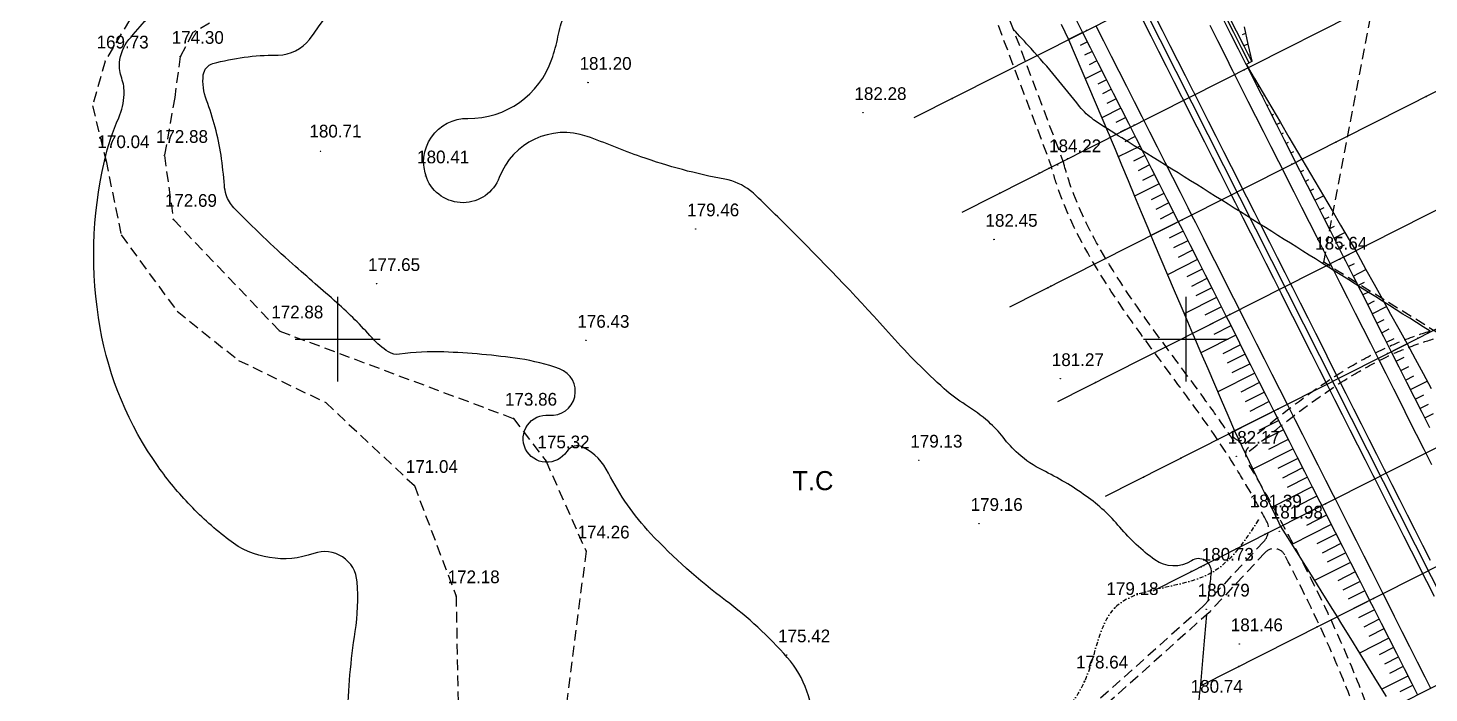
# Model space of a CAD drawing. Extents: x -83928 to -81707, y 15464 to 18601.
# Drawn here: x -82873 to -82542.7, y 16116.6 to 16273.4 of the extents above; entities that cross this region are included whole.
import ezdxf

# ---------------------------------------------------------------- set-up
doc = ezdxf.new("R2010")
doc.units = 0
doc.header["$MEASUREMENT"] = 0
for name, pattern in [('ACAD_ISO03W100', [30, 12, -18]), ('INTERROMPU', [0.75, 0.5, -0.25]), ('TIRETPTx2', [2, 1, -0.5, 0, -0.5])]:
    doc.linetypes.add(name, pattern=pattern)
doc.layers.add('ACCE', color=4, linetype='INTERROMPU', lineweight=25)
for name, color, linetype in [('ALT', 7, 'Continuous'), ('ASSIETTE', 3, 'Continuous'), ('AXE_EN_PLAN', 1, 'Continuous'), ('Carroyage 1', 7, 'Continuous'), ('CHAUSSEE_EXT', 5, 'Continuous'), ('CHAUSSEE_INT', 5, 'Continuous'), ('CNiv_1', 1, 'Continuous'), ('CONST', 7, 'Continuous'), ('ECOULEMENT', 160, 'ACAD_ISO03W100'), ('FONDS_DE_FOSSE', 4, 'Continuous'), ('FOSSES', 3, 'Continuous'), ('LIMITE', 40, 'INTERROMPU'), ('PLATE-FORME', 6, 'Continuous'), ('POINTS', 3, 'Continuous'), ('POINTS_PROFILS', 1, 'Continuous'), ('PROFILS', 7, 'Continuous'), ('Talus', 5, 'Continuous')]:
    doc.layers.add(name, color=color, linetype=linetype)

msp = doc.modelspace()

# ---------------------------------------------------------------- linework, layer by layer
at = {"layer": 'ACCE', "linetype": 'INTERROMPU', "ltscale": 5, "extrusion": (0.000932032, -0.005533, 0.999984)}
for p, q in [((-82581.61, 16152.31, 185.7), (-82595.92, 16137.04, 185.63)), ((-82581.3, 16149.72, 185.68), (-82594.52, 16135.61, 185.62)), ((-82595.92, 16137.04, 185.63), (-82644.99, 16093.09, 185.43)), ((-82594.52, 16135.61, 185.62), (-82643.85, 16091.43, 185.42))]:
    msp.add_line(p, q, dxfattribs=at)
at = {"layer": 'ACCE', "linetype": 'INTERROMPU', "ltscale": 5, "extrusion": (0.000932032, -0.005533, 0.999984), "elevation": 22.18}
for points in [[(-82806.83, 16513.1), (-82782.95, 16488.83), (-82733.57, 16440.63), (-82695.79, 16411.37), (-82693, 16405.13), (-82687.37, 16397.64), (-82684.01, 16387.69), (-82628.98, 16241.97)], [(-82808.97, 16511), (-82785.07, 16486.71), (-82735.54, 16438.36), (-82698.23, 16409.46), (-82695.6, 16403.6), (-82690.06, 16396.22), (-82686.83, 16386.68), (-82631.79, 16240.91)]]:
    msp.add_lwpolyline(points, dxfattribs=at)
at = {"layer": 'ACCE', "linetype": 'INTERROMPU', "ltscale": 5, "extrusion": (0.000932032, -0.005533, 0.999984)}
for centre, radius, start, end in [((-82587.12, 16177.67, -162.28), 2.17, 210.6363, 296.8504), ((-82583.77, 16172.33, -162.28), 2.13, 131.3062, 222.1388), ((-82584.79, 16155.52, 19.36), 4.17, 316.749, 28.2659), ((-82579.34, 16148.13, 19.36), 2.86, 26.6488, 137.107)]:
    msp.add_arc(centre, radius, start, end, dxfattribs=at)
at = {"layer": 'ACCE', "linetype": 'INTERROMPU', "ltscale": 5}
for points, knots in [([(-82586, 16175.38, 185.98), (-82581.2, 16179.31, 186.01), (-82576.37, 16183.2, 186.05), (-82568.02, 16189.23, 186.09), (-82564.59, 16191.53, 186.11), (-82558.41, 16195.19, 186.13), (-82555.72, 16196.63, 186.14), (-82550.37, 16199.12, 186.16), (-82547.72, 16200.19, 186.16), (-82542.84, 16201.83, 186.16), (-82540.62, 16202.45, 186.17), (-82533.8, 16203.96, 186.16), (-82529.08, 16204.48, 186.15), (-82522.71, 16204.17, 186.13), (-82521.07, 16204, 186.12), (-82518.33, 16203.55, 186.11), (-82517.21, 16203.32, 186.1), (-82514.97, 16202.76, 186.09), (-82513.87, 16202.42, 186.08), (-82510.58, 16201.3, 186.06), (-82508.44, 16200.39, 186.04), (-82504.26, 16198.5, 186), (-82502.22, 16197.52, 185.99), (-82498.8, 16195.99, 185.96), (-82497.39, 16195.39, 185.94), (-82494.72, 16194.41, 185.92), (-82493.47, 16194.01, 185.92), (-82491.03, 16193.47, 185.9), (-82489.84, 16193.31, 185.9), (-82487.52, 16193.21, 185.89), (-82486.38, 16193.27, 185.88), (-82482.83, 16193.78, 185.88), (-82480.48, 16194.61, 185.88), (-82475.91, 16197.11, 185.9), (-82473.69, 16198.77, 185.91), (-82469.34, 16202.81, 185.95), (-82467.22, 16205.18, 185.97), (-82461.1, 16212.95, 186.04), (-82457.21, 16219.1, 186.1), (-82449.52, 16232.21, 186.24), (-82445.72, 16239.18, 186.31), (-82440.12, 16248.9, 186.41), (-82438.4, 16251.82, 186.44), (-82435.29, 16256.85, 186.49), (-82433.91, 16259, 186.51), (-82431.1, 16263.13, 186.55), (-82429.68, 16265.11, 186.57), (-82425.39, 16270.87, 186.63), (-82422.51, 16274.45, 186.66), (-82416.95, 16281.36, 186.73), (-82414.26, 16284.69, 186.76), (-82409.78, 16290.75, 186.82), (-82407.91, 16293.49, 186.84), (-82405.11, 16298.25, 186.89), (-82404.07, 16300.23, 186.91), (-82402.34, 16304.05, 186.95), (-82401.62, 16305.88, 186.97), (-82400.4, 16309.68, 187.02), (-82399.89, 16311.64, 187.04), (-82399.07, 16315.67, 187.08), (-82398.77, 16317.74, 187.11), (-82398.14, 16324.04, 187.18), (-82398.12, 16328.37, 187.23), (-82398.73, 16335.85, 187.33), (-82399.19, 16339.02, 187.37), (-82400.52, 16345.21, 187.44), (-82401.4, 16348.24, 187.48), (-82403.19, 16353.02, 187.55), (-82403.99, 16354.84, 187.57), (-82405.65, 16358.12, 187.62), (-82406.48, 16359.59, 187.64), (-82408.13, 16362.17, 187.67), (-82408.92, 16363.29, 187.69), (-82410.59, 16365.46, 187.72), (-82411.48, 16366.52, 187.74), (-82414.34, 16369.79, 187.78), (-82416.42, 16371.94, 187.82), (-82419.66, 16375.47, 187.87), (-82420.85, 16376.8, 187.89), (-82422.88, 16379.28, 187.92), (-82423.74, 16380.4, 187.94), (-82425.38, 16382.69, 187.97), (-82426.16, 16383.86, 187.99), (-82428.42, 16387.42, 188.04), (-82429.82, 16389.86, 188.07), (-82432.19, 16394.21, 188.13), (-82433.19, 16396.11, 188.16), (-82434.19, 16398, 188.19)], [3.448781, 3.448781, 3.448781, 3.448781, 21.477763, 21.477763, 33.704874, 33.704874, 42.841126, 42.841126, 51.389512, 51.389512, 58.208587, 58.208587, 71.944836, 71.944836, 76.677716, 76.677716, 79.944242, 79.944242, 83.210769, 83.210769, 89.743822, 89.743822, 96.276875, 96.276875, 101.026512, 101.026512, 105.50547, 105.50547, 109.984427, 109.984427, 114.463385, 114.463385, 124.225963, 124.225963, 133.988541, 133.988541, 143.751119, 143.751119, 162.79459, 162.79459, 181.838061, 181.838061, 190.183059, 190.183059, 196.652083, 196.652083, 203.121106, 203.121106, 216.059153, 216.059153, 228.9972, 228.9972, 239.586039, 239.586039, 246.883183, 246.883183, 253.250736, 253.250736, 259.61829, 259.61829, 265.985843, 265.985843, 278.72095, 278.72095, 288.129528, 288.129528, 297.538107, 297.538107, 303.581452, 303.581452, 308.772493, 308.772493, 312.991663, 312.991663, 317.210832, 317.210832, 326.162459, 326.162459, 331.462934, 331.462934, 335.63843, 335.63843, 339.813926, 339.813926, 348.164918, 348.164918, 354.539267, 354.539267, 354.539267, 354.539267]), ([(-82585.05, 16173.58, 185.96), (-82580.19, 16177.56, 185.99), (-82575.32, 16181.48, 186.02), (-82566.99, 16187.51, 186.07), (-82563.6, 16189.79, 186.08), (-82557.55, 16193.38, 186.11), (-82554.92, 16194.79, 186.12), (-82549.79, 16197.19, 186.13), (-82547.29, 16198.21, 186.14), (-82542.85, 16199.72, 186.14), (-82540.94, 16200.28, 186.14), (-82537.05, 16201.22, 186.14), (-82535.07, 16201.6, 186.14), (-82529.09, 16202.39, 186.13), (-82525.04, 16202.47, 186.12), (-82519.59, 16201.76, 186.09), (-82518.15, 16201.49, 186.08), (-82515.54, 16200.84, 186.07), (-82514.37, 16200.49, 186.06), (-82512.05, 16199.68, 186.04), (-82510.89, 16199.22, 186.03), (-82507.43, 16197.77, 186), (-82505.14, 16196.69, 185.98), (-82500.92, 16194.74, 185.95), (-82498.97, 16193.86, 185.93), (-82495.73, 16192.64, 185.91), (-82494.42, 16192.21, 185.9), (-82491.96, 16191.61, 185.88), (-82490.81, 16191.42, 185.88), (-82488.54, 16191.22, 185.87), (-82487.43, 16191.22, 185.86), (-82484.15, 16191.47, 185.86), (-82482.03, 16191.99, 185.86), (-82477.95, 16193.62, 185.86), (-82475.99, 16194.73, 185.87), (-82472.19, 16197.45, 185.89), (-82470.36, 16199.06, 185.9), (-82464.51, 16204.98, 185.96), (-82460.71, 16210.14, 186.01), (-82453.33, 16221.57, 186.12), (-82449.75, 16227.85, 186.19), (-82442.59, 16240.57, 186.32), (-82439.01, 16247, 186.38), (-82433.93, 16255.25, 186.47), (-82432.53, 16257.44, 186.49), (-82428.28, 16263.75, 186.55), (-82425.35, 16267.63, 186.59), (-82419.53, 16275.01, 186.66), (-82416.64, 16278.51, 186.69), (-82410.94, 16285.75, 186.76), (-82408.15, 16289.48, 186.8), (-82404.45, 16295.36, 186.86), (-82403.29, 16297.4, 186.88), (-82401.35, 16301.3, 186.92), (-82400.54, 16303.15, 186.94), (-82399.62, 16305.65, 186.97), (-82399.41, 16306.25, 186.97), (-82399.21, 16306.86, 186.98)], [3.056603, 3.056603, 3.056603, 3.056603, 21.338406, 21.338406, 33.600877, 33.600877, 42.691962, 42.691962, 51.003267, 51.003267, 57.09833, 57.09833, 63.193392, 63.193392, 75.383516, 75.383516, 79.807534, 79.807534, 83.429642, 83.429642, 87.051751, 87.051751, 94.295967, 94.295967, 100.645965, 100.645965, 105.022211, 105.022211, 108.929242, 108.929242, 112.836272, 112.836272, 120.650332, 120.650332, 128.464393, 128.464393, 136.278453, 136.278453, 154.050436, 154.050436, 171.822418, 171.822418, 189.594401, 189.594401, 196.235736, 196.235736, 209.518408, 209.518408, 222.801079, 222.801079, 237.211949, 237.211949, 244.628063, 244.628063, 250.95186, 250.95186, 252.920773, 252.920773, 252.920773, 252.920773]), ([(-82588.67, 16175.95, 186), (-82588.97, 16176.4, 186), (-82589.28, 16176.86, 186.01), (-82591.05, 16179.49, 186.05), (-82592.56, 16181.66, 186.08), (-82597.19, 16188.12, 186.17), (-82600.38, 16192.39, 186.23), (-82609.03, 16204.07, 186.4), (-82614.41, 16211.46, 186.5), (-82621.87, 16223.97, 186.68), (-82624.46, 16229.01, 186.75), (-82627.35, 16236.53, 186.85), (-82628.13, 16238.92, 186.88), (-82628.79, 16241.43, 186.91), (-82628.81, 16241.53, 186.91), (-82628.83, 16241.62, 186.91)], [214.831609, 214.831609, 214.831609, 214.831609, 216.428382, 216.428382, 224.097956, 224.097956, 239.437106, 239.437106, 266.147391, 266.147391, 283.875868, 283.875868, 292.068193, 292.068193, 292.374898, 292.374898, 292.374898, 292.374898]), ([(-82580.98, 16157.14, 185.75), (-82582.25, 16159.47, 185.78), (-82583.54, 16161.78, 185.81), (-82586.18, 16166.36, 185.87), (-82587.54, 16168.62, 185.91), (-82591.29, 16174.56, 185.99), (-82593.79, 16178.21, 186.04), (-82599, 16185.5, 186.14), (-82601.69, 16189.13, 186.2), (-82609.98, 16200.3, 186.36), (-82615.57, 16207.85, 186.47), (-82624.23, 16221.89, 186.66), (-82627.57, 16228.29, 186.75), (-82630.59, 16236.82, 186.86), (-82631.18, 16238.71, 186.89), (-82631.68, 16240.63, 186.91)], [194.805354, 194.805354, 194.805354, 194.805354, 202.830738, 202.830738, 210.778937, 210.778937, 223.846027, 223.846027, 236.913117, 236.913117, 264.021485, 264.021485, 285.933045, 285.933045, 292.113673, 292.113673, 292.113673, 292.113673]), ([(-82493.12, 15985.25, 183.4), (-82498.87, 15992.28, 183.5), (-82504.61, 15999.29, 183.61), (-82515.47, 16013.36, 183.81), (-82520.61, 16020.41, 183.91), (-82527.32, 16030.79, 184.06), (-82529.27, 16033.98, 184.1), (-82534.8, 16043.69, 184.24), (-82538.06, 16050.33, 184.33), (-82541.65, 16059.53, 184.45), (-82542.49, 16061.88, 184.48), (-82544.04, 16066.65, 184.54), (-82544.75, 16069.07, 184.57), (-82546.75, 16076.41, 184.67), (-82547.93, 16081.39, 184.73), (-82549.93, 16089.58, 184.84), (-82550.72, 16092.77, 184.88), (-82552.23, 16098.3, 184.95), (-82552.92, 16100.65, 184.98), (-82554.38, 16105.32, 185.04), (-82555.16, 16107.64, 185.07), (-82557.59, 16114.56, 185.16), (-82559.36, 16119.11, 185.22), (-82565.04, 16132.62, 185.4), (-82569.31, 16141.4, 185.52), (-82575.02, 16152.37, 185.67), (-82576.26, 16154.71, 185.7), (-82578.77, 16159.37, 185.77), (-82580.05, 16161.69, 185.8), (-82582.64, 16166.25, 185.86), (-82583.96, 16168.5, 185.89), (-82585.43, 16170.88, 185.93), (-82585.53, 16171.04, 185.93), (-82585.63, 16171.2, 185.93)], [0, 0, 0, 0, 26.518646, 26.518646, 52.482608, 52.482608, 63.823763, 63.823763, 86.506074, 86.506074, 94.189676, 94.189676, 101.873279, 101.873279, 117.240484, 117.240484, 127.00578, 127.00578, 134.269767, 134.269767, 141.533755, 141.533755, 156.06173, 156.06173, 185.117681, 185.117681, 193.065079, 193.065079, 201.012477, 201.012477, 208.758807, 208.758807, 209.308859, 209.308859, 209.308859, 209.308859]), ([(-82495.44, 15983.35, 183.39), (-82501.18, 15990.36, 183.49), (-82506.92, 15997.39, 183.59), (-82517.95, 16011.65, 183.8), (-82523.22, 16018.9, 183.9), (-82530.06, 16029.52, 184.05), (-82532, 16032.71, 184.1), (-82537.53, 16042.44, 184.23), (-82540.8, 16049.11, 184.32), (-82544.42, 16058.37, 184.44), (-82545.27, 16060.73, 184.47), (-82546.82, 16065.5, 184.54), (-82547.53, 16067.91, 184.57), (-82549.54, 16075.18, 184.66), (-82550.7, 16080.08, 184.72), (-82552.66, 16088.12, 184.83), (-82553.44, 16091.27, 184.87), (-82554.96, 16096.95, 184.94), (-82555.7, 16099.48, 184.97), (-82557.27, 16104.52, 185.04), (-82558.11, 16107.02, 185.07), (-82560.76, 16114.48, 185.17), (-82562.7, 16119.39, 185.23), (-82568.4, 16132.67, 185.41), (-82572.43, 16140.93, 185.52), (-82576.67, 16149.04, 185.64)], [0, 0, 0, 0, 26.462073, 26.462073, 52.900417, 52.900417, 64.07725, 64.07725, 86.430915, 86.430915, 93.946764, 93.946764, 101.462612, 101.462612, 116.494309, 116.494309, 126.21831, 126.21831, 134.169969, 134.169969, 142.121627, 142.121627, 158.024945, 158.024945, 185.58706, 185.58706, 185.58706, 185.58706])]:
    msp.add_open_spline(points, degree=3, knots=knots, dxfattribs=at)
at = {"layer": 'ASSIETTE'}
for points in [[(-82629.41, 16274.24), (-82627.65, 16270.65), (-82626.08, 16266.96), (-82624.51, 16263.27), (-82622.95, 16259.58), (-82621.38, 16255.89), (-82619.81, 16252.2), (-82618.24, 16248.51), (-82618.2, 16248.4), (-82618.19, 16248.39), (-82617.85, 16247.59), (-82616.7, 16244.81), (-82615.16, 16241.11), (-82613.62, 16237.4), (-82612.08, 16233.7), (-82610.55, 16229.99), (-82609.01, 16226.29), (-82608.24, 16224.44), (-82607.45, 16222.59), (-82605.89, 16218.9), (-82604.32, 16215.21), (-82602.75, 16211.52), (-82601.18, 16207.84), (-82599.61, 16204.15), (-82598.43, 16201.38), (-82598.04, 16200.46), (-82596.45, 16196.78), (-82594.86, 16193.1), (-82593.28, 16189.42), (-82591.69, 16185.74), (-82590.11, 16182.06), (-82588.52, 16178.38), (-82586.79, 16174.77), (-82585.05, 16171.17), (-82583.32, 16167.56), (-82581.58, 16163.96), (-82579.85, 16160.35), (-82578.12, 16156.75), (-82577.68, 16155.84), (-82576.08, 16153.29), (-82573.95, 16149.89), (-82571.82, 16146.48), (-82569.69, 16143.08), (-82567.56, 16139.67), (-82565.43, 16136.27), (-82564.36, 16134.56), (-82563.31, 16132.86), (-82561.21, 16129.44), (-82559.1, 16126.02), (-82556.99, 16122.6), (-82554.89, 16119.18), (-82552.78, 16115.77)], [(-82586.3, 16273.62), (-82585.39, 16269.59), (-82584.49, 16265.57), (-82584.46, 16265.45), (-82585.79, 16264.77), (-82585.31, 16264.03), (-82583.79, 16261.44), (-82581.77, 16257.98), (-82579.75, 16254.52), (-82577.72, 16251.06), (-82575.7, 16247.6), (-82573.67, 16244.15), (-82572.66, 16242.42), (-82571.64, 16240.69), (-82569.61, 16237.23), (-82567.58, 16233.78), (-82565.55, 16230.32), (-82563.52, 16226.87), (-82561.48, 16223.42), (-82559.96, 16220.82), (-82559.47, 16219.95), (-82557.54, 16216.45), (-82555.6, 16212.94), (-82553.67, 16209.44), (-82551.73, 16205.94), (-82549.79, 16202.43), (-82547.86, 16198.93), (-82545.96, 16195.41), (-82544.06, 16191.88), (-82542.17, 16188.36)]]:
    msp.add_lwpolyline(points, dxfattribs=at)
at = {"layer": 'AXE_EN_PLAN'}
msp.add_lwpolyline([(-83020.09, 17089.73), (-82519.61, 16099.44)], dxfattribs=at)
at = {"layer": 'Carroyage 1'}
for p, q in [((-82800, 16210), (-82800, 16190)), ((-82600, 16210), (-82600, 16190)), ((-82810, 16200), (-82790, 16200)), ((-82610, 16200), (-82590, 16200))]:
    msp.add_line(p, q, dxfattribs=at)
at = {"layer": 'CHAUSSEE_EXT'}
for points in [[(-82621.22, 16273.9), (-82619.42, 16270.33), (-82617.61, 16266.76), (-82615.81, 16263.19), (-82614, 16259.62), (-82612.2, 16256.05), (-82610.4, 16252.48), (-82610.34, 16252.37), (-82610.34, 16252.37), (-82609.94, 16251.59), (-82608.59, 16248.91), (-82606.79, 16245.34), (-82604.98, 16241.77), (-82603.18, 16238.2), (-82601.37, 16234.63), (-82599.57, 16231.06), (-82598.67, 16229.27), (-82597.77, 16227.49), (-82595.96, 16223.92), (-82594.16, 16220.35), (-82592.35, 16216.78), (-82590.55, 16213.21), (-82588.74, 16209.64), (-82587.39, 16206.96), (-82586.94, 16206.07), (-82585.14, 16202.5), (-82583.33, 16198.93), (-82581.53, 16195.36), (-82579.72, 16191.79), (-82577.92, 16188.22), (-82576.12, 16184.65), (-82574.31, 16181.08), (-82572.51, 16177.51), (-82570.7, 16173.94), (-82568.9, 16170.37), (-82567.09, 16166.8), (-82565.29, 16163.23), (-82564.84, 16162.34), (-82563.49, 16159.66), (-82561.68, 16156.09), (-82559.88, 16152.52), (-82558.07, 16148.95), (-82556.27, 16145.38), (-82554.46, 16141.81), (-82553.56, 16140.02), (-82552.66, 16138.24), (-82550.86, 16134.67), (-82549.05, 16131.1), (-82547.25, 16127.53), (-82545.44, 16123.96), (-82543.64, 16120.39), (-82542.29, 16117.71)], [(-82594.39, 16274.01), (-82592.58, 16270.44), (-82590.78, 16266.87), (-82588.98, 16263.3), (-82588.92, 16263.19), (-82588.92, 16263.19), (-82588.52, 16262.41), (-82587.17, 16259.73), (-82585.37, 16256.16), (-82583.56, 16252.59), (-82581.76, 16249.02), (-82579.95, 16245.45), (-82578.15, 16241.88), (-82577.25, 16240.1), (-82576.35, 16238.31), (-82574.54, 16234.74), (-82572.74, 16231.17), (-82570.93, 16227.6), (-82569.13, 16224.03), (-82567.32, 16220.46), (-82565.97, 16217.79), (-82565.52, 16216.89), (-82563.72, 16213.32), (-82561.91, 16209.75), (-82560.11, 16206.18), (-82558.3, 16202.61), (-82556.5, 16199.04), (-82554.7, 16195.47), (-82552.89, 16191.9), (-82551.09, 16188.33), (-82549.28, 16184.76), (-82547.48, 16181.19), (-82545.67, 16177.62), (-82543.87, 16174.05), (-82543.42, 16173.16), (-82542.07, 16170.48)]]:
    msp.add_lwpolyline(points, dxfattribs=at)
at = {"layer": 'CHAUSSEE_INT'}
for points in [[(-82610.05, 16275.06), (-82608.24, 16271.49), (-82606.44, 16267.92), (-82604.63, 16264.35), (-82602.83, 16260.78), (-82601.02, 16257.21), (-82600.97, 16257.1), (-82600.97, 16257.1), (-82600.57, 16256.32), (-82599.22, 16253.64), (-82597.42, 16250.07), (-82595.61, 16246.5), (-82593.81, 16242.93), (-82592, 16239.36), (-82590.2, 16235.79), (-82589.3, 16234.01), (-82588.39, 16232.22), (-82586.59, 16228.65), (-82584.79, 16225.08), (-82582.98, 16221.51), (-82581.18, 16217.94), (-82579.37, 16214.37), (-82578.02, 16211.7), (-82577.57, 16210.8), (-82575.77, 16207.23), (-82573.96, 16203.66), (-82572.16, 16200.09), (-82570.35, 16196.52), (-82568.55, 16192.95), (-82566.74, 16189.38), (-82564.94, 16185.81), (-82563.14, 16182.24), (-82561.33, 16178.67), (-82559.53, 16175.1), (-82557.72, 16171.53), (-82555.92, 16167.96), (-82555.47, 16167.07), (-82554.11, 16164.39), (-82552.31, 16160.82), (-82550.51, 16157.25), (-82548.7, 16153.68), (-82546.9, 16150.11), (-82545.09, 16146.54), (-82544.19, 16144.76), (-82543.29, 16142.97), (-82541.48, 16139.4)], [(-82607.37, 16276.42), (-82605.56, 16272.85), (-82603.76, 16269.28), (-82601.96, 16265.71), (-82600.15, 16262.14), (-82598.35, 16258.57), (-82598.29, 16258.46), (-82598.29, 16258.45), (-82597.9, 16257.67), (-82596.54, 16255), (-82594.74, 16251.43), (-82592.93, 16247.86), (-82591.13, 16244.29), (-82589.33, 16240.72), (-82587.52, 16237.15), (-82586.62, 16235.36), (-82585.72, 16233.58), (-82583.91, 16230.01), (-82582.11, 16226.44), (-82580.3, 16222.87), (-82578.5, 16219.3), (-82576.7, 16215.73), (-82575.34, 16213.05), (-82574.89, 16212.16), (-82573.09, 16208.59), (-82571.28, 16205.02), (-82569.48, 16201.45), (-82567.67, 16197.88), (-82565.87, 16194.31), (-82564.07, 16190.74), (-82562.26, 16187.17), (-82560.46, 16183.6), (-82558.65, 16180.03), (-82556.85, 16176.46), (-82555.05, 16172.89), (-82553.24, 16169.32), (-82552.79, 16168.42), (-82551.44, 16165.75), (-82549.63, 16162.18), (-82547.83, 16158.61), (-82546.02, 16155.04), (-82544.22, 16151.47), (-82542.42, 16147.9)]]:
    msp.add_lwpolyline(points, dxfattribs=at)
at = {"layer": 'CNiv_1'}
for points, elevation in [([(-82688.03, 16107.9, 0.195858), (-82694, 16125, 0.051216), (-82708.55, 16138.44, -0.042837), (-82726.2, 16154.2, -0.073601), (-82736.14, 16168.44, 0.154522), (-82742, 16174.5, 0.387629), (-82746, 16173.5, -0.265987), (-82751, 16171, -1.020897), (-82750.15, 16182.08, 0.881027), (-82747.67, 16193, 0.051197), (-82757.05, 16195.37, 0.027451), (-82775, 16197, 0.044845), (-82785.39, 16196.44, -0.179714), (-82788, 16197, -0.069167), (-82791.88, 16200.31, 0.029948), (-82800.2, 16208.6, 0.001791), (-82805.3, 16213.08, -0.001717), (-82810.62, 16217.75, -0.020324), (-82824.46, 16231.01, -0.113271), (-82826.25, 16234, -0.06022), (-82826.7, 16236.26, 0.01932), (-82827.5, 16243.38, 0.053003), (-82830.92, 16256.36, -0.119611), (-82831.67, 16262.33, -0.307231), (-82829.41, 16264.97, -0.06501), (-82814.5, 16267, -0.003389), (-82814.21, 16267, 0.004592), (-82814, 16267, 0.231833), (-82806.66, 16270.69, 0.062002), (-82792, 16296, 0.006288)], 175), ([(-82797.67, 16110.67, -0.031681), (-82795.87, 16131.07, 0.055372), (-82795.4, 16142.8, 0.496642), (-82805.63, 16149.48, -0.255783), (-82825.67, 16152.67, -0.036679), (-82834.7, 16160.78, -0.037225), (-82842.33, 16170, -0.111159), (-82855.99, 16202.71, -0.100005), (-82855, 16242, -0.047795), (-82851.61, 16252.23, 0.09281), (-82850.33, 16257.67, 0.097092), (-82850.92, 16261.57, -0.104982), (-82851.4, 16265.2, -0.153458), (-82849.23, 16270.62, -0.038069), (-82840.31, 16279.97, -0.038069)], 170), ([(-82594.77, 16138.26, -0.006627), (-82594.45, 16140.85, 0.014491), (-82594, 16145, 0.622856), (-82598.69, 16147.79, -0.310716), (-82607.33, 16148, -0.061855), (-82615.57, 16155.68, 0.064543), (-82623.5, 16163, 0.039441), (-82633.77, 16169.12, -0.068286), (-82639.5, 16173, -0.045588), (-82643.09, 16176.87, 0.0483), (-82646.5, 16180.5, 0.041375), (-82651.96, 16184.55, -0.044604), (-82657, 16188.33, -0.026902), (-82669.4, 16200.78, 0.014165), (-82692.33, 16225, 0.003841), (-82701.31, 16233.82, 0.026922), (-82702.67, 16235, 0.119928), (-82708.72, 16237.72, -0.038417), (-82728.5, 16243, -0.011992), (-82734.89, 16245.41, 0.012127), (-82741.2, 16247.8, 0.407552), (-82761.89, 16238.13, -0.686526), (-82779, 16238, -0.533308), (-82769.28, 16252.07, 0.324318), (-82749.5, 16266, 0.032093), (-82748.05, 16271.31, -0.033959), (-82746.67, 16276.33, -0.099007)], 180), ([(-82542.43, 16201.91, 0.000123), (-82568, 16218, 0.001439), (-82615.12, 16247.45, -0.010118), (-82621.75, 16251.75, -0.079395), (-82625.06, 16254.86, 0.020123), (-82636.5, 16268.5, 0.002573), (-82640.74, 16273.11)], 185), ([(-82597, 16113, -0.000135), (-82595.7, 16127.97, -0.000223), (-82595.08, 16135.11, -0.000223)], 180)]:
    msp.add_lwpolyline(points, format="xyb", dxfattribs=dict(at, elevation=elevation))
at = {"layer": 'ECOULEMENT', "linetype": 'TIRETPTx2'}
msp.add_spline([(-82582.95, 16157.35, 185.75), (-82594.27, 16144.79, 185.64), (-82616.74, 16136.7, 185.61), (-82623.88, 16119.36, 185.43), (-82650.12, 16097.94, 185.25), (-82688.75, 16074.01, 185.08), (-82721.95, 16061.69, 185.04)], degree=3, dxfattribs=at)
at = {"layer": 'FONDS_DE_FOSSE'}
for points in [[(-82590.6, 16275.93), (-82588.79, 16272.36), (-82586.99, 16268.79), (-82585.18, 16265.22), (-82585.13, 16265.11), (-82585.79, 16264.77), (-82585.31, 16264.03), (-82583.79, 16261.44), (-82581.77, 16257.98), (-82579.75, 16254.52), (-82577.72, 16251.06), (-82575.7, 16247.6), (-82573.67, 16244.15), (-82572.66, 16242.42), (-82571.64, 16240.69), (-82569.61, 16237.23), (-82567.58, 16233.78), (-82565.55, 16230.32), (-82563.52, 16226.87), (-82561.48, 16223.42), (-82559.96, 16220.82), (-82559.47, 16219.95), (-82557.54, 16216.45), (-82555.6, 16212.94), (-82553.67, 16209.44), (-82551.73, 16205.94), (-82549.79, 16202.43), (-82547.86, 16198.93), (-82545.96, 16195.41), (-82544.06, 16191.88), (-82542.17, 16188.36)], [(-82629.41, 16274.24), (-82627.65, 16270.65), (-82626.08, 16266.96), (-82624.51, 16263.27), (-82622.95, 16259.58), (-82621.38, 16255.89), (-82619.81, 16252.2), (-82618.24, 16248.51), (-82618.2, 16248.4), (-82618.19, 16248.39), (-82617.85, 16247.59), (-82616.7, 16244.81), (-82615.16, 16241.11), (-82613.62, 16237.4), (-82612.08, 16233.7), (-82610.55, 16229.99), (-82609.01, 16226.29), (-82608.24, 16224.44), (-82607.45, 16222.59), (-82605.89, 16218.9), (-82604.32, 16215.21), (-82602.75, 16211.52), (-82601.18, 16207.84), (-82599.61, 16204.15), (-82598.43, 16201.38), (-82598.04, 16200.46), (-82596.45, 16196.78), (-82594.86, 16193.1), (-82593.28, 16189.42), (-82591.69, 16185.74), (-82590.11, 16182.06), (-82588.52, 16178.38), (-82586.79, 16174.77), (-82585.05, 16171.17), (-82583.32, 16167.56), (-82581.58, 16163.96), (-82579.85, 16160.35), (-82578.12, 16156.75), (-82577.68, 16155.84), (-82576.08, 16153.29), (-82573.95, 16149.89), (-82571.82, 16146.48), (-82569.69, 16143.08), (-82567.56, 16139.67), (-82565.43, 16136.27), (-82564.36, 16134.56), (-82563.31, 16132.86), (-82561.21, 16129.44), (-82559.1, 16126.02), (-82556.99, 16122.6), (-82554.89, 16119.18), (-82552.78, 16115.77)]]:
    msp.add_lwpolyline(points, dxfattribs=at)
at = {"layer": 'FOSSES'}
for points in [[(-82589.93, 16276.27), (-82588.12, 16272.7), (-82586.32, 16269.13), (-82584.51, 16265.56), (-82584.46, 16265.45), (-82585.79, 16264.77), (-82585.31, 16264.03), (-82583.79, 16261.44), (-82581.77, 16257.98), (-82579.75, 16254.52), (-82577.72, 16251.06), (-82575.7, 16247.6), (-82573.67, 16244.15), (-82572.66, 16242.42), (-82571.64, 16240.69), (-82569.61, 16237.23), (-82567.58, 16233.78), (-82565.55, 16230.32), (-82563.52, 16226.87), (-82561.48, 16223.42), (-82559.96, 16220.82), (-82559.47, 16219.95), (-82557.54, 16216.45), (-82555.6, 16212.94), (-82553.67, 16209.44), (-82551.73, 16205.94), (-82549.79, 16202.43), (-82547.86, 16198.93), (-82545.96, 16195.41), (-82544.06, 16191.88), (-82542.17, 16188.36)], [(-82629.41, 16274.24), (-82627.65, 16270.65), (-82626.08, 16266.96), (-82624.51, 16263.27), (-82622.95, 16259.58), (-82621.38, 16255.89), (-82619.81, 16252.2), (-82618.24, 16248.51), (-82618.2, 16248.4), (-82618.19, 16248.39), (-82617.85, 16247.59), (-82616.7, 16244.81), (-82615.16, 16241.11), (-82613.62, 16237.4), (-82612.08, 16233.7), (-82610.55, 16229.99), (-82609.01, 16226.29), (-82608.24, 16224.44), (-82607.45, 16222.59), (-82605.89, 16218.9), (-82604.32, 16215.21), (-82602.75, 16211.52), (-82601.18, 16207.84), (-82599.61, 16204.15), (-82598.43, 16201.38), (-82598.04, 16200.46), (-82596.45, 16196.78), (-82594.86, 16193.1), (-82593.28, 16189.42), (-82591.69, 16185.74), (-82590.11, 16182.06), (-82588.52, 16178.38), (-82586.79, 16174.77), (-82585.05, 16171.17), (-82583.32, 16167.56), (-82581.58, 16163.96), (-82579.85, 16160.35), (-82578.12, 16156.75), (-82577.68, 16155.84), (-82576.08, 16153.29), (-82573.95, 16149.89), (-82571.82, 16146.48), (-82569.69, 16143.08), (-82567.56, 16139.67), (-82565.43, 16136.27), (-82564.36, 16134.56), (-82563.31, 16132.86), (-82561.21, 16129.44), (-82559.1, 16126.02), (-82556.99, 16122.6), (-82554.89, 16119.18), (-82552.78, 16115.77)]]:
    msp.add_lwpolyline(points, dxfattribs=at)
at = {"layer": 'LIMITE', "linetype": 'INTERROMPU', "ltscale": 5, "extrusion": (0.000932032, -0.005533, 0.999984)}
for p, q in [((-82567.51, 16218.13, 186.27), (-82549.9, 16310.47, 186.76)), ((-82540.51, 16201.4, 186.15), (-82567.51, 16218.13, 186.27))]:
    msp.add_line(p, q, dxfattribs=at)
for points, elevation in [([(-82760.31, 16292.76), (-82779.72, 16286.01), (-82805.68, 16280.5), (-82827.07, 16276.73), (-82834.31, 16272.64), (-82837.25, 16267), (-82838.56, 16257.39), (-82840.97, 16243.65), (-82838.87, 16228.57), (-82813.79, 16202.27), (-82758.68, 16181.68), (-82751.01, 16171.63), (-82741.57, 16150.38), (-82747.48, 16104.32), (-82777.26, 16065.84), (-82805.7, 16045.54), (-82864.65, 16007.83), (-82897.44, 15966.1)], 21.1), ([(-82837.07, 16287.4), (-82847.32, 16278.82), (-82854.97, 16265.91), (-82857.93, 16255.36), (-82854.75, 16242.41), (-82851.19, 16224.95), (-82838, 16206.95), (-82823.52, 16195.38), (-82802.94, 16185.42), (-82782.05, 16165.84), (-82772.2, 16139.82), (-82771.65, 16109.27), (-82786.83, 16081.07), (-82816.97, 16051.01), (-82849.11, 16054.37), (-82876.37, 16022.07), (-82907.57, 15984.46)], 20.79)]:
    msp.add_lwpolyline(points, dxfattribs=dict(at, elevation=elevation))
at = {"layer": 'LIMITE', "linetype": 'INTERROMPU', "ltscale": 5}
msp.add_spline([(-82589.91, 16450.62, 189.03), (-82585.41, 16409.5, 188.8), (-82487.52, 16397.53, 188.35), (-82459.29, 16357.54, 187.78), (-82444.25, 16367.31, 187.85), (-82446.68, 16388.82, 188.11), (-82434.19, 16398, 188.19), (-82407.04, 16394.58, 188.06), (-82373.55, 16337.21, 187.13), (-82367.71, 16299.43, 186.79), (-82371.9, 16253.38, 186.25), (-82380.23, 16205.29, 185.7), (-82391.12, 16156, 185.14), (-82406.5, 16083.04, 184.31)], degree=3, dxfattribs=at)
at = {"layer": 'PLATE-FORME'}
for points in [[(-82626.15, 16275.89), (-82624.34, 16272.32), (-82622.54, 16268.75), (-82620.74, 16265.18), (-82618.93, 16261.61), (-82617.13, 16258.04), (-82615.32, 16254.47), (-82613.52, 16250.9), (-82613.46, 16250.79), (-82613.46, 16250.79), (-82613.07, 16250.01), (-82611.71, 16247.33), (-82609.91, 16243.76), (-82608.11, 16240.19), (-82606.3, 16236.62), (-82604.5, 16233.05), (-82602.69, 16229.48), (-82601.79, 16227.69), (-82600.89, 16225.91), (-82599.09, 16222.34), (-82597.28, 16218.77), (-82595.48, 16215.2), (-82593.67, 16211.63), (-82591.87, 16208.06), (-82590.52, 16205.38), (-82590.06, 16204.49), (-82588.26, 16200.92), (-82586.46, 16197.35), (-82584.65, 16193.78), (-82582.85, 16190.21), (-82581.04, 16186.64), (-82579.24, 16183.07), (-82577.43, 16179.5), (-82575.63, 16175.93), (-82573.83, 16172.36), (-82572.02, 16168.79), (-82570.22, 16165.22), (-82568.41, 16161.65), (-82567.96, 16160.76), (-82566.61, 16158.08), (-82564.81, 16154.51), (-82563, 16150.94), (-82561.2, 16147.37), (-82559.39, 16143.8), (-82557.59, 16140.23), (-82556.69, 16138.44), (-82555.78, 16136.66), (-82553.98, 16133.09), (-82552.18, 16129.52), (-82550.37, 16125.95), (-82548.57, 16122.38), (-82546.76, 16118.81), (-82545.41, 16116.13)], [(-82591.26, 16275.59), (-82589.46, 16272.02), (-82587.66, 16268.45), (-82585.85, 16264.88), (-82585.8, 16264.77), (-82585.79, 16264.77), (-82585.4, 16263.99), (-82584.05, 16261.31), (-82582.24, 16257.74), (-82580.44, 16254.17), (-82578.63, 16250.6), (-82576.83, 16247.03), (-82575.03, 16243.46), (-82574.12, 16241.68), (-82573.22, 16239.89), (-82571.42, 16236.32), (-82569.61, 16232.75), (-82567.81, 16229.18), (-82566.01, 16225.61), (-82564.2, 16222.04), (-82562.85, 16219.36), (-82562.4, 16218.47), (-82560.59, 16214.9), (-82558.79, 16211.33), (-82556.98, 16207.76), (-82555.18, 16204.19), (-82553.38, 16200.62), (-82551.57, 16197.05), (-82549.77, 16193.48), (-82547.96, 16189.91), (-82546.16, 16186.34), (-82544.35, 16182.77), (-82542.55, 16179.2)]]:
    msp.add_lwpolyline(points, dxfattribs=at)
at = {"layer": 'POINTS', "extrusion": (0.002059, -0.012217, 0.999923)}
for centre in [(-82855.04, 16264.54, -182.42), (-82837.32, 16265.63, -182.42), (-82741.17, 16259.5, -182.42), (-82741.17, 16259.5, -182.42), (-82676.35, 16252.39, -182.42), (-82676.35, 16252.39, -182.42), (-82854.83, 16241.04, -182.42), (-82841.05, 16242.28, -182.42), (-82841.05, 16242.28, -182.42), (-82804.25, 16243.25, -182.42), (-82804.25, 16243.25, -182.42), (-82779.46, 16237.45, -182.42), (-82779.46, 16237.45, -182.42), (-82630.46, 16240.08, -182.42), (-82838.94, 16227.2, -182.42), (-82715.79, 16224.97, -182.42), (-82715.79, 16224.97, -182.42), (-82645.45, 16222.5, -182.42), (-82645.45, 16222.5, -182.42), (-82567.72, 16217.12, -182.42), (-82791.04, 16212.07, -182.42), (-82791.04, 16212.07, -182.42), (-82813.86, 16200.9, -182.42), (-82813.86, 16200.9, -182.42), (-82741.68, 16198.69, -182.42), (-82741.68, 16198.69, -182.42), (-82629.81, 16189.66, -182.42), (-82629.81, 16189.66, -182.42), (-82758.75, 16180.32, -182.42), (-82758.75, 16180.32, -182.42), (-82588.33, 16171.34, -182.42), (-82751.08, 16170.26, -182.42), (-82751.08, 16170.26, -182.42), (-82663.17, 16170.43, -182.42), (-82663.17, 16170.43, -182.42), (-82782.12, 16164.47, -182.42), (-82782.12, 16164.47, -182.42), (-82648.96, 16155.51, -182.42), (-82648.96, 16155.51, -182.42), (-82583.15, 16156.33, -182.42), (-82578.18, 16153.71, -182.42), (-82741.64, 16149.01, -182.42), (-82741.64, 16149.01, -182.42), (-82594.47, 16143.77, -182.42), (-82772.27, 16138.46, -182.42), (-82772.27, 16138.46, -182.42), (-82616.94, 16135.68, -182.42), (-82595.42, 16135.31, -182.42), (-82587.62, 16127.14, -182.42), (-82694.35, 16124.53, -182.42), (-82694.35, 16124.53, -182.42), (-82624.09, 16118.35, -182.42)]:
    msp.add_circle(centre, 0.05, dxfattribs=at)
at = {"layer": 'POINTS_PROFILS'}
for p in [(-82624.34, 16272.32), (-82623.45, 16272.77), (-82627.65, 16270.65), (-82588.52, 16262.41), (-82586.29, 16263.54), (-82585.4, 16263.99), (-82585.31, 16264.03), (-82655.14, 16256.76), (-82600.57, 16256.32), (-82599.23, 16257), (-82597.9, 16257.67), (-82543.33, 16257.24), (-82609.94, 16251.59), (-82613.07, 16250.01), (-82612.18, 16250.46), (-82617.85, 16247.59), (-82564.68, 16246.45), (-82627.91, 16242.51), (-82574.12, 16241.68), (-82572.66, 16242.42), (-82634.58, 16239.14), (-82632.2, 16240.34), (-82577.25, 16240.1), (-82575.02, 16241.23), (-82586.62, 16235.36), (-82643.86, 16234.44), (-82589.3, 16234.01), (-82587.96, 16234.69), (-82598.67, 16229.27), (-82601.79, 16227.69), (-82600.9, 16228.14), (-82608.24, 16224.44), (-82563.74, 16218.91), (-82562.85, 16219.36), (-82559.96, 16220.82), (-82565.97, 16217.79), (-82632.58, 16212.13), (-82631.84, 16212.51), (-82576.68, 16212.37), (-82575.34, 16213.05), (-82578.02, 16211.7), (-82590.52, 16205.38), (-82589.62, 16205.83), (-82587.39, 16206.96), (-82598.43, 16201.38), (-82547.86, 16198.93), (-82545.32, 16200.21), (-82542.99, 16201.39), (-82554.7, 16195.47), (-82552.46, 16196.6), (-82551.57, 16197.05), (-82621.31, 16189.82), (-82566.74, 16189.38), (-82565.41, 16190.06), (-82564.07, 16190.74), (-82579.24, 16183.07), (-82578.35, 16183.52), (-82576.12, 16184.65), (-82592.45, 16176.39), (-82588.84, 16178.22), (-82588.52, 16178.38), (-82543.42, 16173.16), (-82601.21, 16171.97), (-82610.03, 16167.51), (-82555.47, 16167.07), (-82554.13, 16167.75), (-82552.79, 16168.42), (-82564.84, 16162.34), (-82567.96, 16160.76), (-82567.07, 16161.21), (-82577.68, 16155.84), (-82581.3, 16154.02), (-82596.43, 16146.37), (-82595.81, 16146.68), (-82598.75, 16145.2), (-82544.19, 16144.76), (-82542.85, 16145.44), (-82553.56, 16140.02), (-82556.69, 16138.44), (-82555.79, 16138.9), (-82564.36, 16134.56), (-82569.07, 16132.18), (-82587.48, 16122.88)]:
    msp.add_point(p, dxfattribs=at)
at = {"layer": 'PROFILS'}
for points in [[(-82664.06, 16252.25), (-82556.96, 16306.37)], [(-82652.78, 16229.93), (-82545.68, 16284.06)], [(-82641.51, 16207.62), (-82534.41, 16261.75)], [(-82630.23, 16185.31), (-82523.13, 16239.44)], [(-82618.95, 16163), (-82511.86, 16217.12)], [(-82607.68, 16140.68), (-82500.58, 16194.81)], [(-82596.4, 16118.37), (-82489.3, 16172.5)], [(-82585.13, 16096.06), (-82478.03, 16150.19)]]:
    msp.add_lwpolyline(points, dxfattribs=at)
at = {"layer": 'Talus'}
for points in [[(-82624.34, 16272.32), (-82627.65, 16270.65)], [(-82585.96, 16272.11), (-82586.7, 16271.73)], [(-82623.22, 16270.09), (-82624.94, 16269.21)], [(-82585.39, 16269.59), (-82586.32, 16269.13)], [(-82622.09, 16267.86), (-82623.89, 16266.95)], [(-82620.96, 16265.62), (-82622.84, 16264.68)], [(-82584.83, 16267.08), (-82585.01, 16266.99)], [(-82619.83, 16263.39), (-82623.73, 16261.42)], [(-82585.4, 16263.99), (-82585.36, 16264.01)], [(-82584.27, 16261.76), (-82584.16, 16261.81)], [(-82618.71, 16261.16), (-82620.73, 16260.14)], [(-82617.58, 16258.93), (-82619.67, 16257.87)], [(-82583.15, 16259.53), (-82582.78, 16259.71)], [(-82616.45, 16256.7), (-82618.62, 16255.6)], [(-82582.02, 16257.3), (-82581.77, 16257.42)], [(-82580.89, 16255.06), (-82580.57, 16255.23)], [(-82615.32, 16254.47), (-82619.81, 16252.2)], [(-82614.2, 16252.24), (-82616.51, 16251.07)], [(-82579.76, 16252.83), (-82579.37, 16253.03)], [(-82613.07, 16250.01), (-82615.46, 16248.8)], [(-82578.63, 16250.6), (-82577.72, 16251.06)], [(-82577.51, 16248.37), (-82576.98, 16248.64)], [(-82610.81, 16245.54), (-82615.93, 16242.96)], [(-82611.94, 16247.78), (-82614.42, 16246.52)], [(-82576.38, 16246.14), (-82575.79, 16246.44)], [(-82609.69, 16243.31), (-82612.33, 16241.98)], [(-82575.25, 16243.91), (-82574.59, 16244.24)], [(-82574.12, 16241.68), (-82572.66, 16242.42)], [(-82608.56, 16241.08), (-82611.28, 16239.7)], [(-82607.43, 16238.85), (-82610.24, 16237.43)], [(-82573, 16239.45), (-82572.19, 16239.85)], [(-82606.3, 16236.62), (-82612.08, 16233.7)], [(-82571.87, 16237.21), (-82570.99, 16237.66)], [(-82570.74, 16234.98), (-82569.8, 16235.46)], [(-82605.17, 16234.39), (-82608.15, 16232.88)], [(-82604.05, 16232.16), (-82607.1, 16230.61)], [(-82569.61, 16232.75), (-82567.58, 16233.78)], [(-82602.92, 16229.93), (-82606.06, 16228.34)], [(-82568.49, 16230.52), (-82567.4, 16231.07)], [(-82567.36, 16228.29), (-82566.2, 16228.88)], [(-82601.79, 16227.69), (-82608.24, 16224.44)], [(-82600.66, 16225.46), (-82603.96, 16223.8)], [(-82566.23, 16226.06), (-82565, 16226.68)], [(-82565.1, 16223.83), (-82562.5, 16225.14)], [(-82599.54, 16223.23), (-82602.91, 16221.53)], [(-82563.98, 16221.6), (-82562.6, 16222.29)], [(-82597.28, 16218.77), (-82604.32, 16215.21)], [(-82598.41, 16221), (-82601.85, 16219.26)], [(-82562.85, 16219.36), (-82561.4, 16220.09)], [(-82596.15, 16216.54), (-82599.74, 16214.72)], [(-82561.72, 16217.13), (-82560.23, 16217.88)], [(-82560.59, 16214.9), (-82557.54, 16216.45)], [(-82595.03, 16214.31), (-82598.69, 16212.45)], [(-82593.9, 16212.08), (-82597.64, 16210.19)], [(-82559.46, 16212.67), (-82557.9, 16213.46)], [(-82592.77, 16209.84), (-82600.39, 16205.99)], [(-82558.34, 16210.44), (-82556.73, 16211.25)], [(-82557.21, 16208.21), (-82555.56, 16209.04)], [(-82591.64, 16207.61), (-82595.53, 16205.65)], [(-82590.52, 16205.38), (-82594.47, 16203.38)], [(-82556.08, 16205.98), (-82552.7, 16207.69)], [(-82589.39, 16203.15), (-82593.41, 16201.12)], [(-82554.95, 16203.75), (-82553.22, 16204.62)], [(-82553.83, 16201.51), (-82552.05, 16202.41)], [(-82588.26, 16200.92), (-82596.45, 16196.78)], [(-82587.13, 16198.69), (-82591.3, 16196.58)], [(-82552.7, 16199.28), (-82550.88, 16200.2)], [(-82551.57, 16197.05), (-82547.86, 16198.93)], [(-82586, 16196.46), (-82590.24, 16194.32)], [(-82550.44, 16194.82), (-82548.56, 16195.77)], [(-82584.88, 16194.23), (-82589.18, 16192.05)], [(-82549.32, 16192.59), (-82547.4, 16193.56)], [(-82583.75, 16191.99), (-82592.49, 16187.58)], [(-82582.62, 16189.76), (-82587.06, 16187.52)], [(-82548.19, 16190.36), (-82546.24, 16191.34)], [(-82547.06, 16188.13), (-82543.12, 16190.12)], [(-82581.49, 16187.53), (-82586, 16185.26)], [(-82545.93, 16185.9), (-82543.93, 16186.91)], [(-82579.24, 16183.07), (-82588.52, 16178.38)], [(-82580.37, 16185.3), (-82584.94, 16182.99)], [(-82544.81, 16183.66), (-82542.78, 16184.69)], [(-82543.68, 16181.43), (-82541.62, 16182.47)], [(-82578.11, 16180.84), (-82582.77, 16178.48)], [(-82576.98, 16178.61), (-82581.67, 16176.24)], [(-82575.86, 16176.38), (-82580.56, 16174)], [(-82574.73, 16174.14), (-82584.19, 16169.36)], [(-82573.6, 16171.91), (-82578.35, 16169.51)], [(-82572.47, 16169.68), (-82577.25, 16167.27)], [(-82571.35, 16167.45), (-82576.14, 16165.03)], [(-82570.22, 16165.22), (-82579.85, 16160.35)], [(-82569.09, 16162.99), (-82573.93, 16160.54)], [(-82567.96, 16160.76), (-82572.82, 16158.3)], [(-82565.71, 16156.29), (-82575.02, 16151.59)], [(-82566.83, 16158.53), (-82571.59, 16156.12)], [(-82564.58, 16154.06), (-82569.13, 16151.76)], [(-82563.45, 16151.83), (-82567.9, 16149.58)], [(-82562.32, 16149.6), (-82566.67, 16147.4)], [(-82561.2, 16147.37), (-82569.69, 16143.08)], [(-82560.07, 16145.14), (-82564.21, 16143.04)], [(-82558.94, 16142.91), (-82562.98, 16140.86)], [(-82557.81, 16140.68), (-82561.75, 16138.68)], [(-82556.69, 16138.44), (-82564.36, 16134.56)], [(-82555.56, 16136.21), (-82559.3, 16134.32)], [(-82554.43, 16133.98), (-82558.08, 16132.14)], [(-82552.18, 16129.52), (-82559.1, 16126.02)], [(-82553.3, 16131.75), (-82556.86, 16129.95)], [(-82551.05, 16127.29), (-82554.42, 16125.59)], [(-82549.92, 16125.06), (-82553.19, 16123.4)], [(-82548.79, 16122.83), (-82551.97, 16121.22)], [(-82547.66, 16120.59), (-82553.84, 16117.48)], [(-82546.54, 16118.36), (-82549.53, 16116.85)]]:
    msp.add_lwpolyline(points, dxfattribs=at)

# ---------------------------------------------------------------- texts
at = {"layer": 'ALT', "extrusion": (0.002059, -0.012217, 0.999923)}
for s, p in [('169.73', (-82857.04, 16267.54, -182.42)), ('174.30', (-82839.32, 16268.63, -182.42)), ('181.20', (-82743.17, 16262.5, -182.42)), ('181.20', (-82743.17, 16262.5, -182.42)), ('182.28', (-82678.35, 16255.39, -182.42)), ('182.28', (-82678.35, 16255.39, -182.42)), ('172.88', (-82843.05, 16245.28, -182.42)), ('172.88', (-82843.05, 16245.28, -182.42)), ('180.71', (-82806.86, 16246.54, -182.42)), ('170.04', (-82856.83, 16244.04, -182.42)), ('184.22', (-82632.46, 16243.08, -182.42)), ('180.41', (-82781.46, 16240.45, -182.42)), ('180.41', (-82781.46, 16240.45, -182.42)), ('172.69', (-82840.94, 16230.2, -182.42)), ('179.46', (-82717.79, 16227.97, -182.42)), ('179.46', (-82717.79, 16227.97, -182.42)), ('182.45', (-82647.45, 16225.5, -182.42)), ('182.45', (-82647.45, 16225.5, -182.42)), ('185.64', (-82569.72, 16220.12, -182.42)), ('177.65', (-82793.04, 16215.07, -182.42)), ('177.65', (-82793.04, 16215.07, -182.42)), ('172.88', (-82815.86, 16203.9, -182.42)), ('172.88', (-82815.86, 16203.9, -182.42)), ('176.43', (-82743.68, 16201.69, -182.42)), ('176.43', (-82743.68, 16201.69, -182.42)), ('181.27', (-82631.81, 16192.66, -182.42)), ('181.27', (-82631.81, 16192.66, -182.42)), ('173.86', (-82760.75, 16183.32, -182.42)), ('173.86', (-82760.75, 16183.32, -182.42)), ('175.32', (-82753.08, 16173.26, -182.42)), ('175.32', (-82753.08, 16173.26, -182.42)), ('179.13', (-82665.17, 16173.43, -182.42)), ('179.13', (-82665.17, 16173.43, -182.42)), ('182.17', (-82590.33, 16174.34, -182.42)), ('171.04', (-82784.12, 16167.47, -182.42)), ('171.04', (-82784.12, 16167.47, -182.42)), ('179.16', (-82650.96, 16158.51, -182.42)), ('179.16', (-82650.96, 16158.51, -182.42)), ('181.39', (-82585.15, 16159.33, -182.42)), ('181.98', (-82580.18, 16156.71, -182.42)), ('174.26', (-82743.64, 16152.01, -182.42)), ('174.26', (-82743.64, 16152.01, -182.42)), ('180.73', (-82596.47, 16146.77, -182.42)), ('172.18', (-82774.27, 16141.46, -182.42)), ('172.18', (-82774.27, 16141.46, -182.42)), ('179.18', (-82618.94, 16138.68, -182.42)), ('180.79', (-82597.42, 16138.31, -182.42)), ('181.46', (-82589.61, 16130.14, -182.42)), ('175.42', (-82696.35, 16127.53, -182.42)), ('175.42', (-82696.35, 16127.53, -182.42)), ('178.64', (-82626.09, 16121.35, -182.42)), ('180.74', (-82599.07, 16115.63, -182.42))]:
    msp.add_text(s, height=3, rotation=359.9958, dxfattribs=at).set_placement(p)
at = {"layer": 'CONST', "linetype": 'ByBlock', "extrusion": (0.000932032, -0.005533, 0.999984)}
msp.add_text('T.C', height=4.5, rotation=0.0032, dxfattribs=at).set_placement((-82692.75, 16163.76, -162.28))

doc.saveas('drawing.dxf')
